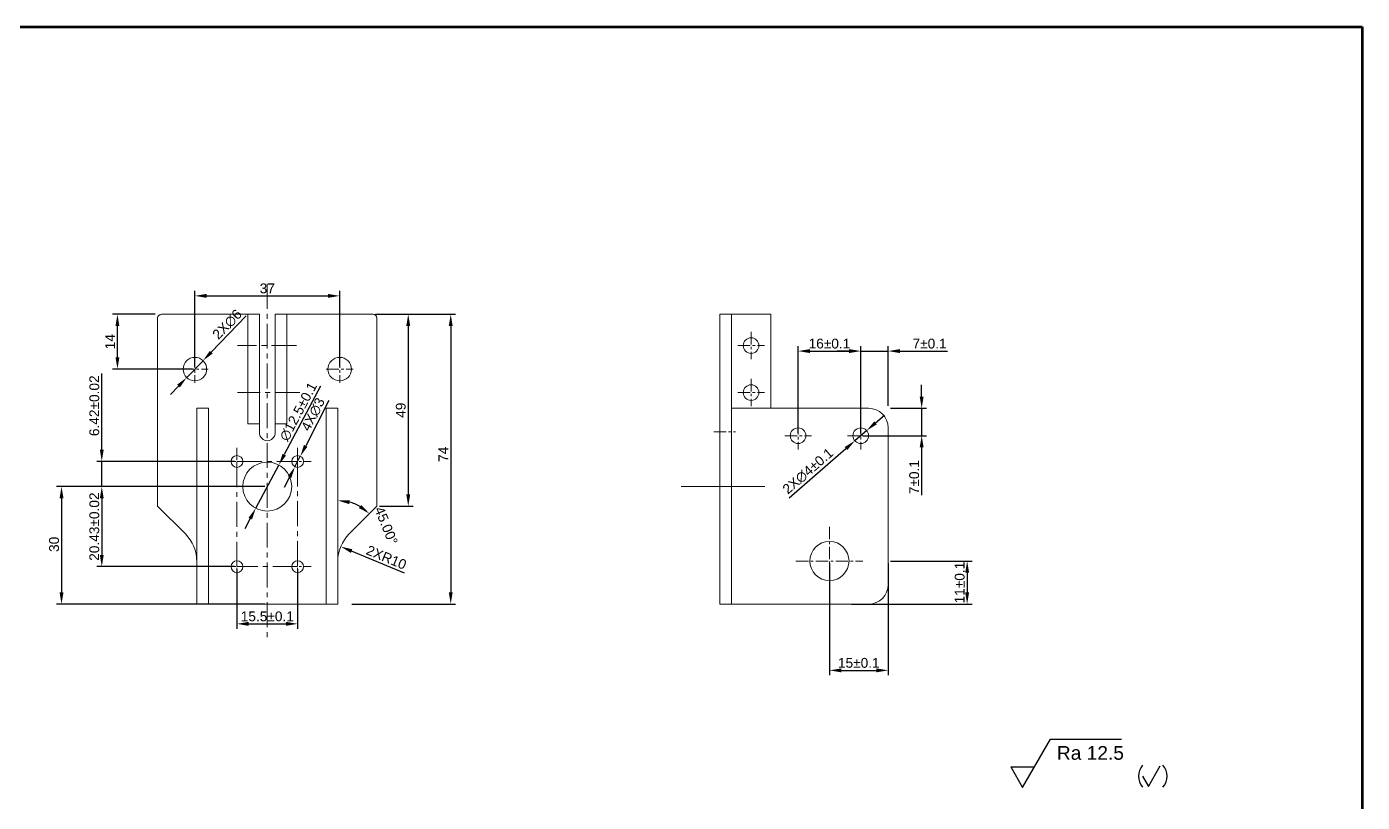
# Model space of a CAD drawing. Header units: millimetres. Extents: x 8228 to 14419, y 2533 to 3289.
# Drawn here: x 11473.6 to 11814.7, y 2880.9 to 3078.9 of the extents above; entities that cross this region are included whole.
import ezdxf

# ---------------------------------------------------------------- set-up
doc = ezdxf.new("R2010")
doc.units = ezdxf.units.MM
doc.linetypes.add('CENTER', pattern=[50.8, 31.75, -6.35, 6.35, -6.35])
for name, color, linetype, lineweight in [('AM_5', 3, 'Continuous', 25), ('中心线', 1, 'CENTER', 5), ('标注', 3, 'Continuous', 5), ('线框', 7, 'Continuous', 60)]:
    doc.layers.add(name, color=color, linetype=linetype, lineweight=lineweight)
doc.styles.get("Standard").update_dxf_attribs({"font": 'arial.ttf'})
doc.dimstyles.new('样式0-2', dxfattribs={"dimtxt": 2.5, "dimasz": 3, "dimexe": 1.25, "dimexo": 0.625, "dimtad": 1, "dimdsep": 46, "dimtxsty": 'Standard', "dimcen": 2.5, "dimazin": 0, "dimtfac": 1, "dimtmove": 0, "dimatfit": 3, "dimfxl": 1, "dimarcsym": 0})
doc.dimstyles.new('样式0-2$0', dxfattribs={"dimtxt": 2.5, "dimasz": 3, "dimexe": 1.25, "dimexo": 0.625, "dimtad": 1, "dimdsep": 46, "dimtxsty": 'Standard', "dimcen": 2.5, "dimazin": 0, "dimtfac": 1, "dimtmove": 0, "dimatfit": 3, "dimfxl": 1, "dimarcsym": 0})

# ---------------------------------------------------------------- blocks, each defined once
blk = doc.blocks.new('*D76')
at = {"layer": 'Defpoints', "color": 0, "ltscale": 0.1, "transparency": 16777216}
for p in [(11518.61, 2993.63), (11514.44, 2989.32)]:
    blk.add_point(p, dxfattribs=at)
at = {"layer": '标注', "color": 0, "lineweight": -2, "ltscale": 0.1, "transparency": 16777216}
for p, q in [((11529.67, 3005.08), (11520.7, 2995.79)), ((11514.44, 2989.32), (11518.61, 2993.63)), ((11512.36, 2987.16), (11510.27, 2985.01))]:
    blk.add_line(p, q, dxfattribs=at)
at = {"layer": '标注', "color": 0, "ltscale": 0.1, "transparency": 16777216}
for points in [[(11520.34, 2996.14), (11521.06, 2995.44), (11518.61, 2993.63)], [(11512, 2987.51), (11512.72, 2986.82), (11514.44, 2989.32)]]:
    blk.add_solid(points, dxfattribs=at)
at = {"layer": '标注', "color": 0, "ltscale": 0.1, "transparency": 16777216, "insert": (11524.81, 3002.88), "char_height": 2.5, "attachment_point": 5, "rotation": 45.9738}
blk.add_mtext('2X∅6', dxfattribs=at)
blk = doc.blocks.new('*D77')
at = {"layer": 'Defpoints', "color": 0, "ltscale": 0.1, "transparency": 16777216}
for p in [(11543.46, 2969.23), (11542.09, 2966.56)]:
    blk.add_point(p, dxfattribs=at)
at = {"layer": '标注', "color": 0, "lineweight": -2, "ltscale": 0.1, "transparency": 16777216}
for p, q in [((11550.78, 2983.43), (11544.84, 2971.9)), ((11542.09, 2966.56), (11543.46, 2969.23)), ((11540.72, 2963.9), (11539.34, 2961.23))]:
    blk.add_line(p, q, dxfattribs=at)
at = {"layer": '标注', "color": 0, "ltscale": 0.1, "transparency": 16777216}
for points in [[(11544.39, 2972.13), (11545.28, 2971.67), (11543.46, 2969.23)], [(11540.27, 2964.13), (11541.16, 2963.67), (11542.09, 2966.56)]]:
    blk.add_solid(points, dxfattribs=at)
at = {"layer": '标注', "color": 0, "ltscale": 0.1, "transparency": 16777216, "insert": (11546.74, 2979.9), "char_height": 2.5, "attachment_point": 5, "rotation": 62.7457}
blk.add_mtext('4X∅3', dxfattribs=at)
blk = doc.blocks.new('*D78')
at = {"layer": 'Defpoints', "color": 0, "ltscale": 0.1, "transparency": 16777216}
for p in [(11537.96, 2966.99), (11532.09, 2955.96)]:
    blk.add_point(p, dxfattribs=at)
at = {"layer": '标注', "color": 0, "lineweight": -2, "ltscale": 0.1, "transparency": 16777216}
for p, q in [((11548.65, 2987.08), (11539.37, 2969.64)), ((11532.09, 2955.96), (11537.96, 2966.99)), ((11530.68, 2953.31), (11529.27, 2950.66))]:
    blk.add_line(p, q, dxfattribs=at)
at = {"layer": '标注', "color": 0, "ltscale": 0.1, "transparency": 16777216}
for points in [[(11538.93, 2969.87), (11539.81, 2969.4), (11537.96, 2966.99)], [(11530.24, 2953.54), (11531.12, 2953.07), (11532.09, 2955.96)]]:
    blk.add_solid(points, dxfattribs=at)
at = {"layer": '标注', "color": 0, "ltscale": 0.1, "transparency": 16777216, "insert": (11542.97, 2980.61), "char_height": 2.5, "attachment_point": 5, "rotation": 61.9837}
blk.add_mtext('∅12.5%%P0.1', dxfattribs=at)
blk = doc.blocks.new('*D79')
at = {"layer": 'Defpoints', "color": 0, "ltscale": 0.1, "transparency": 16777216}
for p in [(11562.03, 3005.48), (11563.03, 2956.48), (11571.02, 2956.48)]:
    blk.add_point(p, dxfattribs=at)
at = {"layer": '标注', "color": 0, "lineweight": -2, "ltscale": 0.1, "transparency": 16777216}
for p, q in [((11562.65, 3005.48), (11572.27, 3005.48)), ((11571.02, 3002.48), (11571.02, 2959.48)), ((11563.65, 2956.48), (11572.27, 2956.48))]:
    blk.add_line(p, q, dxfattribs=at)
at = {"layer": '标注', "color": 0, "ltscale": 0.1, "transparency": 16777216}
for points in [[(11570.52, 3002.48), (11571.52, 3002.48), (11571.02, 3005.48)], [(11570.52, 2959.48), (11571.52, 2959.48), (11571.02, 2956.48)]]:
    blk.add_solid(points, dxfattribs=at)
at = {"layer": '标注', "color": 0, "ltscale": 0.1, "transparency": 16777216, "insert": (11569.12, 2980.98), "char_height": 2.5, "attachment_point": 5, "rotation": 90}
blk.add_mtext('49', dxfattribs=at)
blk = doc.blocks.new('*D80')
at = {"layer": 'Defpoints', "color": 0, "ltscale": 0.1, "transparency": 16777216}
for p in [(11562.03, 3005.48), (11555.96, 2931.48), (11581.87, 2931.48)]:
    blk.add_point(p, dxfattribs=at)
at = {"layer": '标注', "color": 0, "lineweight": -2, "ltscale": 0.1, "transparency": 16777216}
for p, q in [((11562.65, 3005.48), (11583.12, 3005.48)), ((11581.87, 3002.48), (11581.87, 2934.48)), ((11556.58, 2931.48), (11583.12, 2931.48))]:
    blk.add_line(p, q, dxfattribs=at)
at = {"layer": '标注', "color": 0, "ltscale": 0.1, "transparency": 16777216}
for points in [[(11581.37, 3002.48), (11582.37, 3002.48), (11581.87, 3005.48)], [(11581.37, 2934.48), (11582.37, 2934.48), (11581.87, 2931.48)]]:
    blk.add_solid(points, dxfattribs=at)
at = {"layer": '标注', "color": 0, "ltscale": 0.1, "transparency": 16777216, "insert": (11579.99, 2969.73), "char_height": 2.5, "attachment_point": 5, "rotation": 90}
blk.add_mtext('74', dxfattribs=at)
blk = doc.blocks.new('*D81')
at = {"layer": 'Defpoints', "color": 0, "ltscale": 0.1, "transparency": 16777216}
for p in [(11496.76, 3005.48), (11507.03, 3005.48), (11516.53, 2991.48)]:
    blk.add_point(p, dxfattribs=at)
at = {"layer": '标注', "color": 0, "lineweight": -2, "ltscale": 0.1, "transparency": 16777216}
for p, q in [((11506.4, 3005.48), (11495.51, 3005.48)), ((11496.76, 2994.48), (11496.76, 3002.48)), ((11515.9, 2991.48), (11495.51, 2991.48))]:
    blk.add_line(p, q, dxfattribs=at)
at = {"layer": '标注', "color": 0, "ltscale": 0.1, "transparency": 16777216}
for points in [[(11496.26, 3002.48), (11497.26, 3002.48), (11496.76, 3005.48)], [(11496.26, 2994.48), (11497.26, 2994.48), (11496.76, 2991.48)]]:
    blk.add_solid(points, dxfattribs=at)
at = {"layer": '标注', "color": 0, "ltscale": 0.1, "transparency": 16777216, "insert": (11494.88, 2998.48), "char_height": 2.5, "attachment_point": 5, "rotation": 90}
blk.add_mtext('14', dxfattribs=at)
blk = doc.blocks.new('*D82')
at = {"layer": 'Defpoints', "color": 0, "ltscale": 0.1, "transparency": 16777216}
for p in [(11553.53, 3010.17), (11516.53, 2991.48), (11553.53, 2991.48)]:
    blk.add_point(p, dxfattribs=at)
at = {"layer": '标注', "color": 0, "lineweight": -2, "ltscale": 0.1, "transparency": 16777216}
for p, q in [((11516.53, 2992.1), (11516.53, 3011.42)), ((11519.53, 3010.17), (11550.53, 3010.17)), ((11553.53, 2992.1), (11553.53, 3011.42))]:
    blk.add_line(p, q, dxfattribs=at)
at = {"layer": '标注', "color": 0, "ltscale": 0.1, "transparency": 16777216}
for points in [[(11519.53, 3010.67), (11519.53, 3009.67), (11516.53, 3010.17)], [(11550.53, 3010.67), (11550.53, 3009.67), (11553.53, 3010.17)]]:
    blk.add_solid(points, dxfattribs=at)
at = {"layer": '标注', "color": 0, "ltscale": 0.1, "transparency": 16777216, "insert": (11535.03, 3012.07), "char_height": 2.5, "attachment_point": 5}
blk.add_mtext('37', dxfattribs=at)
blk = doc.blocks.new('*D109')
at = {"layer": 'Defpoints', "color": 0, "transparency": 16777216}
for p in [(11535.03, 2961.47), (11492.76, 2941.05), (11527.28, 2941.05)]:
    blk.add_point(p, dxfattribs=at)
at = {"layer": '标注', "color": 0, "lineweight": -2, "transparency": 16777216}
for p, q in [((11534.4, 2961.47), (11491.51, 2961.47)), ((11492.76, 2958.47), (11492.76, 2944.05)), ((11526.65, 2941.05), (11491.51, 2941.05))]:
    blk.add_line(p, q, dxfattribs=at)
at = {"layer": '标注', "color": 0, "transparency": 16777216}
for points in [[(11492.26, 2958.47), (11493.26, 2958.47), (11492.76, 2961.47)], [(11492.26, 2944.05), (11493.26, 2944.05), (11492.76, 2941.05)]]:
    blk.add_solid(points, dxfattribs=at)
at = {"layer": '标注', "color": 0, "transparency": 16777216, "insert": (11490.86, 2951.26), "char_height": 2.5, "attachment_point": 5, "rotation": 90}
blk.add_mtext('20.43%%P0.02', dxfattribs=at)
blk = doc.blocks.new('*D110')
at = {"layer": 'Defpoints', "color": 0, "transparency": 16777216}
for p in [(11527.28, 2967.9), (11492.76, 2961.47), (11535.03, 2961.47)]:
    blk.add_point(p, dxfattribs=at)
at = {"layer": '标注', "color": 0, "lineweight": -2, "transparency": 16777216}
for p, q in [((11492.76, 2970.9), (11492.76, 2990.34)), ((11526.65, 2967.9), (11491.51, 2967.9)), ((11492.76, 2961.47), (11492.76, 2967.9)), ((11534.4, 2961.47), (11491.51, 2961.47)), ((11492.76, 2958.47), (11492.76, 2955.47))]:
    blk.add_line(p, q, dxfattribs=at)
at = {"layer": '标注', "color": 0, "transparency": 16777216}
for points in [[(11492.26, 2970.9), (11493.26, 2970.9), (11492.76, 2967.9)], [(11492.26, 2958.47), (11493.26, 2958.47), (11492.76, 2961.47)]]:
    blk.add_solid(points, dxfattribs=at)
at = {"layer": '标注', "color": 0, "transparency": 16777216, "insert": (11490.86, 2982.12), "char_height": 2.5, "attachment_point": 5, "rotation": 90}
blk.add_mtext('6.42%%P0.02', dxfattribs=at)
blk = doc.blocks.new('*D111')
at = {"layer": 'Defpoints', "color": 0, "transparency": 16777216}
for p in [(11527.28, 2941.05), (11542.78, 2941.05), (11542.78, 2926.44)]:
    blk.add_point(p, dxfattribs=at)
at = {"layer": '标注', "color": 0, "lineweight": -2, "transparency": 16777216}
for p, q in [((11527.28, 2940.42), (11527.28, 2925.19)), ((11542.78, 2940.42), (11542.78, 2925.19)), ((11530.28, 2926.44), (11539.78, 2926.44))]:
    blk.add_line(p, q, dxfattribs=at)
at = {"layer": '标注', "color": 0, "transparency": 16777216}
for points in [[(11530.28, 2926.94), (11530.28, 2925.94), (11527.28, 2926.44)], [(11539.78, 2926.94), (11539.78, 2925.94), (11542.78, 2926.44)]]:
    blk.add_solid(points, dxfattribs=at)
at = {"layer": '标注', "color": 0, "transparency": 16777216, "insert": (11535.03, 2928.34), "char_height": 2.5, "attachment_point": 5}
blk.add_mtext('15.5%%P0.1', dxfattribs=at)
blk = doc.blocks.new('*D118')
at = {"layer": 'Defpoints', "color": 0, "transparency": 16777216}
for p in [(11535.03, 2961.47), (11482.48, 2931.48), (11535.03, 2931.48)]:
    blk.add_point(p, dxfattribs=at)
at = {"layer": '标注', "color": 0, "lineweight": -2, "transparency": 16777216}
for p, q in [((11534.4, 2961.47), (11481.23, 2961.47)), ((11482.48, 2958.47), (11482.48, 2934.48)), ((11534.4, 2931.48), (11481.23, 2931.48))]:
    blk.add_line(p, q, dxfattribs=at)
at = {"layer": '标注', "color": 0, "transparency": 16777216}
for points in [[(11481.98, 2958.47), (11482.98, 2958.47), (11482.48, 2961.47)], [(11481.98, 2934.48), (11482.98, 2934.48), (11482.48, 2931.48)]]:
    blk.add_solid(points, dxfattribs=at)
at = {"layer": '标注', "color": 0, "transparency": 16777216, "insert": (11480.58, 2946.74), "char_height": 2.5, "attachment_point": 5, "rotation": 90}
blk.add_mtext('30', dxfattribs=at)
blk = doc.blocks.new('*D119')
at = {"layer": 'Defpoints', "color": 0, "transparency": 16777216}
for p in [(11553.79, 2946.16), (11563.03, 2942.33)]:
    blk.add_point(p, dxfattribs=at)
at = {"layer": '标注', "color": 0, "lineweight": -2, "transparency": 16777216}
blk.add_line((11570.1, 2939.4), (11556.56, 2945.01), dxfattribs=at)
at = {"layer": '标注', "color": 0, "transparency": 16777216}
blk.add_solid([(11556.75, 2945.48), (11556.37, 2944.55), (11553.79, 2946.16)], dxfattribs=at)
at = {"layer": '标注', "color": 0, "transparency": 16777216, "insert": (11565.44, 2943.39), "char_height": 2.5, "attachment_point": 5, "rotation": 337.5}
blk.add_mtext('2XR10', dxfattribs=at)
blk = doc.blocks.new('*D120')
at = {"layer": 'Defpoints', "color": 0, "transparency": 16777216}
for p in [(11553.03, 2981.48), (11555.99, 2957.53), (11563.03, 2956.48), (11555.96, 2949.41), (11553.03, 2941.48)]:
    blk.add_point(p, dxfattribs=at)
at = {"layer": '标注', "color": 0, "lineweight": -2, "transparency": 16777216}
blk.add_arc((11553.03, 2946.48), 11.45, 60.0617, 74.9383, dxfattribs=at)
at = {"layer": '标注', "color": 0, "transparency": 16777216}
for points in [[(11555.93, 2957.03), (11556.07, 2958.02), (11553.03, 2957.92)], [(11559.04, 2956.79), (11558.43, 2956), (11561.12, 2954.57)]]:
    blk.add_solid(points, dxfattribs=at)
at = {"layer": '标注', "color": 0, "transparency": 16777216, "insert": (11565.39, 2951.51), "char_height": 2.5, "attachment_point": 5, "rotation": 292.1524}
blk.add_mtext('45.00°', dxfattribs=at)
blk = doc.blocks.new('*D157')
at = {"layer": 'Defpoints', "color": 0, "ltscale": 0.1, "transparency": 16777216}
for p in [(11688.09, 2975.79), (11685.07, 2973.17)]:
    blk.add_point(p, dxfattribs=at)
at = {"layer": '标注', "color": 0, "lineweight": -2, "ltscale": 0.1, "transparency": 16777216}
for p, q in [((11690.36, 2977.75), (11692.62, 2979.72)), ((11688.09, 2975.79), (11685.07, 2973.17)), ((11668.29, 2958.62), (11682.8, 2971.2))]:
    blk.add_line(p, q, dxfattribs=at)
at = {"layer": '标注', "color": 0, "ltscale": 0.1, "transparency": 16777216}
for points in [[(11690.03, 2978.13), (11690.68, 2977.37), (11688.09, 2975.79)], [(11682.47, 2971.58), (11683.13, 2970.82), (11685.07, 2973.17)]]:
    blk.add_solid(points, dxfattribs=at)
at = {"layer": '标注', "color": 0, "ltscale": 0.1, "transparency": 16777216, "insert": (11673.12, 2965.42), "char_height": 2.5, "attachment_point": 5, "rotation": 40.9204}
blk.add_mtext('2X∅4%%P0.1', dxfattribs=at)
blk = doc.blocks.new('*D158')
at = {"layer": 'Defpoints', "color": 0, "ltscale": 0.1, "transparency": 16777216}
for p in [(11693.58, 2981.48), (11702.13, 2981.48), (11686.58, 2974.48)]:
    blk.add_point(p, dxfattribs=at)
at = {"layer": '标注', "color": 0, "lineweight": -2, "ltscale": 0.1, "transparency": 16777216}
for p, q in [((11702.13, 2984.48), (11702.13, 2987.48)), ((11694.2, 2981.48), (11703.38, 2981.48)), ((11702.13, 2981.48), (11702.13, 2974.48)), ((11687.2, 2974.48), (11703.38, 2974.48)), ((11702.13, 2971.48), (11702.13, 2959.32))]:
    blk.add_line(p, q, dxfattribs=at)
at = {"layer": '标注', "color": 0, "ltscale": 0.1, "transparency": 16777216}
for points in [[(11701.63, 2984.48), (11702.63, 2984.48), (11702.13, 2981.48)], [(11701.63, 2971.48), (11702.63, 2971.48), (11702.13, 2974.48)]]:
    blk.add_solid(points, dxfattribs=at)
at = {"layer": '标注', "color": 0, "ltscale": 0.1, "transparency": 16777216, "insert": (11700.23, 2963.9), "char_height": 2.5, "attachment_point": 5, "rotation": 90}
blk.add_mtext('7%%P0.1', dxfattribs=at)
blk = doc.blocks.new('*D159')
at = {"layer": 'Defpoints', "color": 0, "ltscale": 0.1, "transparency": 16777216}
for p in [(11693.58, 2996.08), (11693.58, 2981.48), (11686.58, 2974.48)]:
    blk.add_point(p, dxfattribs=at)
at = {"layer": '标注', "color": 0, "lineweight": -2, "ltscale": 0.1, "transparency": 16777216}
for p, q in [((11683.58, 2996.08), (11680.58, 2996.08)), ((11686.58, 2975.1), (11686.58, 2997.33)), ((11686.58, 2996.08), (11693.58, 2996.08)), ((11693.58, 2982.1), (11693.58, 2997.33)), ((11696.58, 2996.08), (11708.74, 2996.08))]:
    blk.add_line(p, q, dxfattribs=at)
at = {"layer": '标注', "color": 0, "ltscale": 0.1, "transparency": 16777216}
for points in [[(11683.58, 2996.58), (11683.58, 2995.58), (11686.58, 2996.08)], [(11696.58, 2996.58), (11696.58, 2995.58), (11693.58, 2996.08)]]:
    blk.add_solid(points, dxfattribs=at)
at = {"layer": '标注', "color": 0, "ltscale": 0.1, "transparency": 16777216, "insert": (11704.16, 2997.98), "char_height": 2.5, "attachment_point": 5}
blk.add_mtext('7%%P0.1', dxfattribs=at)
blk = doc.blocks.new('*D160')
at = {"layer": 'Defpoints', "color": 0, "ltscale": 0.1, "transparency": 16777216}
for p in [(11686.58, 2996.08), (11670.58, 2974.48), (11686.58, 2974.48)]:
    blk.add_point(p, dxfattribs=at)
at = {"layer": '标注', "color": 0, "lineweight": -2, "ltscale": 0.1, "transparency": 16777216}
for p, q in [((11670.58, 2975.1), (11670.58, 2997.33)), ((11673.58, 2996.08), (11683.58, 2996.08)), ((11686.58, 2975.1), (11686.58, 2997.33))]:
    blk.add_line(p, q, dxfattribs=at)
at = {"layer": '标注', "color": 0, "ltscale": 0.1, "transparency": 16777216}
for points in [[(11673.58, 2996.58), (11673.58, 2995.58), (11670.58, 2996.08)], [(11683.58, 2996.58), (11683.58, 2995.58), (11686.58, 2996.08)]]:
    blk.add_solid(points, dxfattribs=at)
at = {"layer": '标注', "color": 0, "ltscale": 0.1, "transparency": 16777216, "insert": (11678.58, 2997.98), "char_height": 2.5, "attachment_point": 5}
blk.add_mtext('16%%P0.1', dxfattribs=at)
blk = doc.blocks.new('*D167')
at = {"layer": 'Defpoints', "color": 0, "transparency": 16777216}
for p in [(11693.58, 2942.48), (11683.58, 2931.48), (11713.75, 2931.48)]:
    blk.add_point(p, dxfattribs=at)
at = {"layer": '标注', "color": 0, "lineweight": -2, "transparency": 16777216}
for p, q in [((11694.2, 2942.48), (11715, 2942.48)), ((11713.75, 2939.48), (11713.75, 2934.48)), ((11684.2, 2931.48), (11715, 2931.48))]:
    blk.add_line(p, q, dxfattribs=at)
at = {"layer": '标注', "color": 0, "transparency": 16777216}
for points in [[(11713.25, 2939.48), (11714.25, 2939.48), (11713.75, 2942.48)], [(11713.25, 2934.48), (11714.25, 2934.48), (11713.75, 2931.48)]]:
    blk.add_solid(points, dxfattribs=at)
at = {"layer": '标注', "color": 0, "transparency": 16777216, "insert": (11711.85, 2936.98), "char_height": 2.5, "attachment_point": 5, "rotation": 90}
blk.add_mtext('11%%P0.1', dxfattribs=at)
blk = doc.blocks.new('*D168')
at = {"layer": 'Defpoints', "color": 0, "transparency": 16777216}
for p in [(11678.58, 2942.48), (11693.58, 2942.48), (11693.58, 2914.57)]:
    blk.add_point(p, dxfattribs=at)
at = {"layer": '标注', "color": 0, "lineweight": -2, "transparency": 16777216}
for p, q in [((11678.58, 2941.85), (11678.58, 2913.32)), ((11693.58, 2941.85), (11693.58, 2913.32)), ((11681.58, 2914.57), (11690.58, 2914.57))]:
    blk.add_line(p, q, dxfattribs=at)
at = {"layer": '标注', "color": 0, "transparency": 16777216}
for points in [[(11681.58, 2915.07), (11681.58, 2914.07), (11678.58, 2914.57)], [(11690.58, 2915.07), (11690.58, 2914.07), (11693.58, 2914.57)]]:
    blk.add_solid(points, dxfattribs=at)
at = {"layer": '标注', "color": 0, "transparency": 16777216, "insert": (11686.08, 2916.47), "char_height": 2.5, "attachment_point": 5}
blk.add_mtext('15%%P0.1', dxfattribs=at)

msp = doc.modelspace()

# ---------------------------------------------------------------- linework, layer by layer
at = {"linetype": 'Continuous', "lineweight": 15}
for p, q in [((11530.02611982, 3005.47670191), (11508.02611982, 3005.47670191)), ((11533.02611982, 3005.47670191), (11530.02611982, 3005.47670191)), ((11530.02611982, 3005.47670191), (11530.02611982, 2977.47670191)), ((11533.02611982, 2975.47670191), (11533.02611982, 3005.47670191)), ((11540.02611982, 3005.47670191), (11537.02611982, 3005.47670191)), ((11537.02611982, 3005.47670191), (11537.02611982, 2975.47670191)), ((11540.02611982, 2977.47670191), (11540.02611982, 3005.47670191)), ((11562.02611982, 3005.47670191), (11540.02611982, 3005.47670191)), ((11650.57903477, 3005.47670191), (11653.57903477, 3005.47670191)), ((11650.57903477, 3004.47670191), (11650.57903477, 3005.47670191)), ((11653.57903477, 3005.47670191), (11653.57903477, 2931.47670191)), ((11663.57903477, 3005.47670191), (11653.57903477, 3005.47670191)), ((11663.57903477, 3005.47670191), (11663.57903477, 2981.47670191)), ((11507.02611982, 3004.47670191), (11507.02611982, 2956.47670191)), ((11563.02611982, 2956.47670191), (11563.02611982, 3004.47670191)), ((11650.57903477, 3004.47670191), (11650.57903477, 2942.33456629)), ((11520.02611982, 2981.47670191), (11517.02611982, 2981.47670191)), ((11517.02611982, 2981.47670191), (11517.02611982, 2941.47670191)), ((11520.02611982, 2941.47670191), (11520.02611982, 2981.47670191)), ((11550.02611982, 2981.47670191), (11550.02611982, 2941.47670191)), ((11553.02611982, 2981.47670191), (11550.02611982, 2981.47670191)), ((11553.02611982, 2941.47670191), (11553.02611982, 2981.47670191)), ((11688.57903477, 2981.47670191), (11653.57903477, 2981.47670191)), ((11530.02611982, 2977.47670191), (11533.02611982, 2977.47670191)), ((11537.02611982, 2977.47670191), (11540.02611982, 2977.47670191)), ((11693.57903477, 2976.47670191), (11693.57903477, 2936.47670191)), ((11507.02611982, 2956.47670191), (11514.09718763, 2949.4056341)), ((11555.95505201, 2949.4056341), (11563.02611982, 2956.47670191)), ((11517.02611982, 2931.47670191), (11517.02611982, 2941.47670191)), ((11520.02611982, 2941.47670191), (11520.02611982, 2931.47670191)), ((11550.02611982, 2931.47670191), (11550.02611982, 2941.47670191)), ((11553.02611982, 2941.47670191), (11553.02611982, 2931.47670191)), ((11650.57903477, 2931.47670191), (11650.57903477, 2942.33456629)), ((11520.02611982, 2931.47670191), (11517.02611982, 2931.47670191)), ((11520.02611982, 2931.47670191), (11550.02611982, 2931.47670191)), ((11553.02611982, 2931.47670191), (11550.02611982, 2931.47670191)), ((11688.57903477, 2931.47670191), (11650.57903477, 2931.47670191))]:
    msp.add_line(p, q, dxfattribs=at)
for centre, radius in [((11658.57903477, 2997.47670191), 2), ((11516.52611982, 2991.47670191), 3), ((11553.52611982, 2991.47670191), 3), ((11658.57903477, 2985.47670191), 2), ((11670.57903477, 2974.47670191), 2), ((11686.57903477, 2974.47670191), 2), ((11527.27611982, 2967.89670191), 1.5), ((11535.02611982, 2961.47336058), 6.25), ((11542.77611982, 2967.89670191), 1.5), ((11678.57903477, 2942.47670191), 5), ((11527.27611982, 2941.04670191), 1.5), ((11542.77611982, 2941.04670191), 1.5)]:
    msp.add_circle(centre, radius, dxfattribs=at)
for centre, radius, start, end in [((11508.02611982, 3004.47670191), 1, 90, 180), ((11562.02611982, 3004.47670191), 1, 0, 90), ((11688.57903477, 2976.47670191), 5, 0, 90), ((11535.02611982, 2975.22232783), 2.01611165, 172.7516365657, 7.2483634343), ((11507.02611982, 2942.33456629), 10, 0, 45), ((11563.02611982, 2942.33456629), 10, 135, 180), ((11688.57903477, 2936.47670191), 5, 270, 0)]:
    msp.add_arc(centre, radius, start, end, dxfattribs=at)
at = {"layer": 'AM_5'}
for points in [[(11724.87931247, 2889.92036717), (11727.91040139, 2884.67036717), (11735.02567241, 2896.99437808)], [(11735.02567241, 2896.99437808), (11753.20542185, 2896.99437808)], [(11724.87931247, 2889.92036717), (11730.9414903, 2889.92036717)], [(11758.53348322, 2887.54461381), (11760.04902768, 2884.91961381), (11763.08011659, 2890.16961381)]]:
    msp.add_lwpolyline(points, dxfattribs=at)
for centre, start, end in [((11761.74181656, 2887.54461381), 138.8879095608, 221.1120904392), ((11760.54094391, 2887.54461381), 318.8879095608, 41.1120904392)]:
    msp.add_arc(centre, 4.25833333, start, end, dxfattribs=at)
at = {"layer": '中心线', "ltscale": 0.2}
for p, q in [((11535.02611982, 3013.22578985), (11535.02611982, 2922.47903104)), ((11542.45573704, 2997.47670191), (11527.44316719, 2997.47670191)), ((11543.36770868, 2985.47670191), (11527.44316719, 2985.47670191)), ((11527.27611982, 2967.89670191), (11542.77611982, 2967.89670191)), ((11527.27611982, 2941.04670191), (11527.27611982, 2967.89670191)), ((11542.77611982, 2967.89670191), (11542.77611982, 2941.04670191)), ((11542.77611982, 2941.04670191), (11527.27611982, 2941.04670191))]:
    msp.add_line(p, q, dxfattribs=at)
at = {"layer": '中心线', "ltscale": 0.1}
for p, q in [((11658.57903477, 3000.97400345), (11658.57903477, 2993.97940038)), ((11516.52611982, 2994.97400345), (11516.52611982, 2987.97940038)), ((11553.52611982, 2994.97400345), (11553.52611982, 2987.97940038)), ((11655.15622778, 2997.47670191), (11662.00184175, 2997.47670191)), ((11513.10331283, 2991.47670191), (11519.94892681, 2991.47670191)), ((11550.10331283, 2991.47670191), (11556.94892681, 2991.47670191)), ((11658.57903477, 2988.97400345), (11658.57903477, 2981.97940038)), ((11655.15622778, 2985.47670191), (11662.00184175, 2985.47670191)), ((11670.57903477, 2977.97400345), (11670.57903477, 2970.97940038)), ((11686.57903477, 2977.97400345), (11686.57903477, 2970.97940038)), ((11649.02651609, 2975.47670191), (11654.62399003, 2975.47670191)), ((11667.15622778, 2974.47670191), (11674.00184175, 2974.47670191)), ((11683.15622778, 2974.47670191), (11690.00184175, 2974.47670191)), ((11527.27611982, 2971.39400345), (11527.27611982, 2964.39940038)), ((11542.77611982, 2971.39400345), (11542.77611982, 2964.39940038)), ((11523.85331283, 2967.89670191), (11530.69892681, 2967.89670191)), ((11539.35331283, 2967.89670191), (11546.19892681, 2967.89670191)), ((11678.57903477, 2951.21995575), (11678.57903477, 2933.73344807)), ((11527.27611982, 2944.54400345), (11527.27611982, 2937.54940038)), ((11542.77611982, 2944.54400345), (11542.77611982, 2937.54940038)), ((11523.85331283, 2941.04670191), (11530.69892681, 2941.04670191)), ((11539.35331283, 2941.04670191), (11546.19892681, 2941.04670191)), ((11670.0220173, 2942.47670191), (11687.13605224, 2942.47670191))]:
    msp.add_line(p, q, dxfattribs=at)
at = {"layer": '中心线'}
msp.add_line((11640.71697237, 2961.47336058), (11662.0435308, 2961.47336058), dxfattribs=at)
at = {"layer": '线框', "ltscale": 0.1}
for p, q in [((11280.05432838, 3078.88443578), (11814.65432838, 3078.88443578)), ((11814.65432838, 3078.88443578), (11814.65432838, 2700.88443578))]:
    msp.add_line(p, q, dxfattribs=at)

# ---------------------------------------------------------------- texts
at = {"layer": 'AM_5', "insert": (11736.66040139, 2895.24437808), "char_height": 3.5, "width": 18.0992496589, "attachment_point": 1}
msp.add_mtext('Ra 12.5', dxfattribs=at)

# ---------------------------------------------------------------- dimensions: what is measured, and where the dimension line sits
at = {"layer": '标注', "ltscale": 0.1}
dim = msp.add_linear_dim(base=(11553.52611982, 3010.17086125), p1=(11516.52611982, 2991.47670191), p2=(11553.52611982, 2991.47670191), dimstyle='样式0-2$0', dxfattribs=at)
dim.commit()
dim.dimension.update_dxf_attribs({"geometry": '*D82', "text_midpoint": (11535.02611982, 3010.17086125), "dimtype": 160})
for base, p1, p2, picture, middle in [((11496.75656675, 3005.47670191), (11516.52611982, 2991.47670191), (11507.02611982, 3005.47670191), '*D81', (11496.75656675, 2998.47670191)), ((11581.86650703, 2931.47670191), (11562.02611982, 3005.47670191), (11555.95505201, 2931.47670191), '*D80', (11581.86650703, 2969.73412581)), ((11571.02160819, 2956.47670191), (11562.02611982, 3005.47670191), (11563.02611982, 2956.47670191), '*D79', (11571.02160819, 2980.97670191))]:
    dim = msp.add_linear_dim(base=base, p1=p1, p2=p2, angle=90, dimstyle='样式0-2$0', dxfattribs=at)
    dim.commit()
    dim.dimension.update_dxf_attribs({"geometry": picture, "text_midpoint": middle, "dimtype": 160})
for p1, p2, text, picture, middle in [((11514.44115922, 2989.31963462), (11518.61108042, 2993.6337692), '2X<>', '*D76', (11524.81004644, 3002.88365079)), ((11542.08920959, 2966.56322737), (11543.46303005, 2969.23017645), '4X<>', '*D77', (11546.74279842, 2979.9018963))]:
    dim = msp.add_diameter_dim_2p(p1=p1, p2=p2, text=text, dimstyle='样式0-2', dxfattribs=at)
    dim.commit()
    dim.dimension.update_dxf_attribs({"geometry": picture, "text_midpoint": middle})
dim = msp.add_linear_dim(base=(11686.57903477, 2996.08283522), p1=(11670.57903477, 2974.47670191), p2=(11686.57903477, 2974.47670191), angle=0, text='<>%%P0.1', dimstyle='样式0-2$0', override={"dimpost": ''}, dxfattribs=at)
dim.commit()
dim.dimension.update_dxf_attribs({"geometry": '*D160', "text_midpoint": (11678.57903477, 2996.08283522), "dimtype": 160})
dim = msp.add_linear_dim(base=(11693.57903477, 2996.08283522), p1=(11686.57903477, 2974.47670191), p2=(11693.57903477, 2981.47670191), angle=0, text='<>%%P0.1', dimstyle='样式0-2$0', override={"dimpost": ''}, dxfattribs=at)
dim.commit()
dim.dimension.update_dxf_attribs({"geometry": '*D159', "text_midpoint": (11704.15782058, 2997.98426769)})
at = {"layer": '标注'}
dim = msp.add_linear_dim(base=(11492.7635122, 2961.47336058), p1=(11527.27611982, 2967.89670191), p2=(11535.02611982, 2961.47336058), angle=90, text='<>%%P0.02', dimstyle='样式0-2$0', dxfattribs=at)
dim.commit()
dim.dimension.update_dxf_attribs({"geometry": '*D110', "text_midpoint": (11492.7635122, 2982.11975785), "dimtype": 160})
at = {"layer": '标注', "ltscale": 0.1}
for p1, p2, text, picture, middle in [((11532.09034917, 2955.955775), (11537.96189048, 2966.99094616), '<>%%P0.1', '*D78', (11542.97454859, 2980.60873726)), ((11688.09027607, 2975.78672089), (11685.06779347, 2973.16668293), '2X<>%%P0.1', '*D157', (11673.11886133, 2965.41767112))]:
    dim = msp.add_diameter_dim_2p(p1=p1, p2=p2, text=text, dimstyle='样式0-2', override={"dimpost": ''}, dxfattribs=at)
    dim.commit()
    dim.dimension.update_dxf_attribs({"geometry": picture, "text_midpoint": middle})
dim = msp.add_linear_dim(base=(11702.1338494, 2981.47670191), p1=(11686.57903477, 2974.47670191), p2=(11693.57903477, 2981.47670191), angle=90, text='<>%%P0.1', dimstyle='样式0-2$0', dxfattribs=at)
dim.commit()
dim.dimension.update_dxf_attribs({"geometry": '*D158', "text_midpoint": (11702.1338494, 2963.8979161), "dimtype": 160})
at = {"layer": '标注'}
dim = msp.add_angular_dim_2l(base=(11555.98834388, 2957.53187259), line1=((11553.02611982, 2941.47670191), (11553.02611982, 2981.47670191)), line2=((11555.95505201, 2949.4056341), (11563.02611982, 2956.47670191)), dimstyle='样式0-2', dxfattribs=at)
dim.commit()
dim.dimension.update_dxf_attribs({"geometry": '*D120', "text_midpoint": (11563.62644202, 2950.79234083), "dimtype": 162})
dim = msp.add_linear_dim(base=(11482.47836565, 2931.47670191), p1=(11535.02611982, 2961.47336058), p2=(11535.02611982, 2931.47670191), angle=90, dimstyle='样式0-2$0', dxfattribs=at)
dim.commit()
dim.dimension.update_dxf_attribs({"geometry": '*D118', "text_midpoint": (11482.47836565, 2946.74344629), "dimtype": 160})
dim = msp.add_linear_dim(base=(11492.76237578, 2941.04670191), p1=(11535.02611982, 2961.47336058), p2=(11527.27611982, 2941.04670191), angle=90, text='<>%%P0.02', dimstyle='样式0-2$0', dxfattribs=at)
dim.commit()
dim.dimension.update_dxf_attribs({"geometry": '*D109', "text_midpoint": (11490.86009065, 2951.26003125)})
dim = msp.add_radius_dim(center=(11563.02611982, 2942.33456629), mpoint=(11553.7873245, 2946.16140061), text='2X<>', dimstyle='样式0-2', override={"dimpost": ''}, dxfattribs=at)
dim.commit()
dim.dimension.update_dxf_attribs({"geometry": '*D119', "text_midpoint": (11564.71648536, 2941.63439396), "dimtype": 164})
for base, p1, p2, picture, middle in [((11542.77611982, 2926.44023811), (11527.27611982, 2941.04670191), (11542.77611982, 2941.04670191), '*D111', (11535.02611982, 2928.34167058)), ((11693.57903477, 2914.57066413), (11678.57903477, 2942.47670191), (11693.57903477, 2942.47670191), '*D168', (11686.07903477, 2916.4720966))]:
    dim = msp.add_linear_dim(base=base, p1=p1, p2=p2, text='<>%%P0.1', dimstyle='样式0-2$0', override={"dimpost": ''}, dxfattribs=at)
    dim.commit()
    dim.dimension.update_dxf_attribs({"geometry": picture, "text_midpoint": middle})
dim = msp.add_linear_dim(base=(11713.74827278, 2931.47670191), p1=(11693.57903477, 2942.47670191), p2=(11683.57903477, 2931.47670191), angle=90, text='<>%%P0.1', dimstyle='样式0-2$0', override={"dimpost": ''}, dxfattribs=at)
dim.commit()
dim.dimension.update_dxf_attribs({"geometry": '*D167', "text_midpoint": (11711.84684032, 2936.97670191)})

doc.saveas('drawing.dxf')
